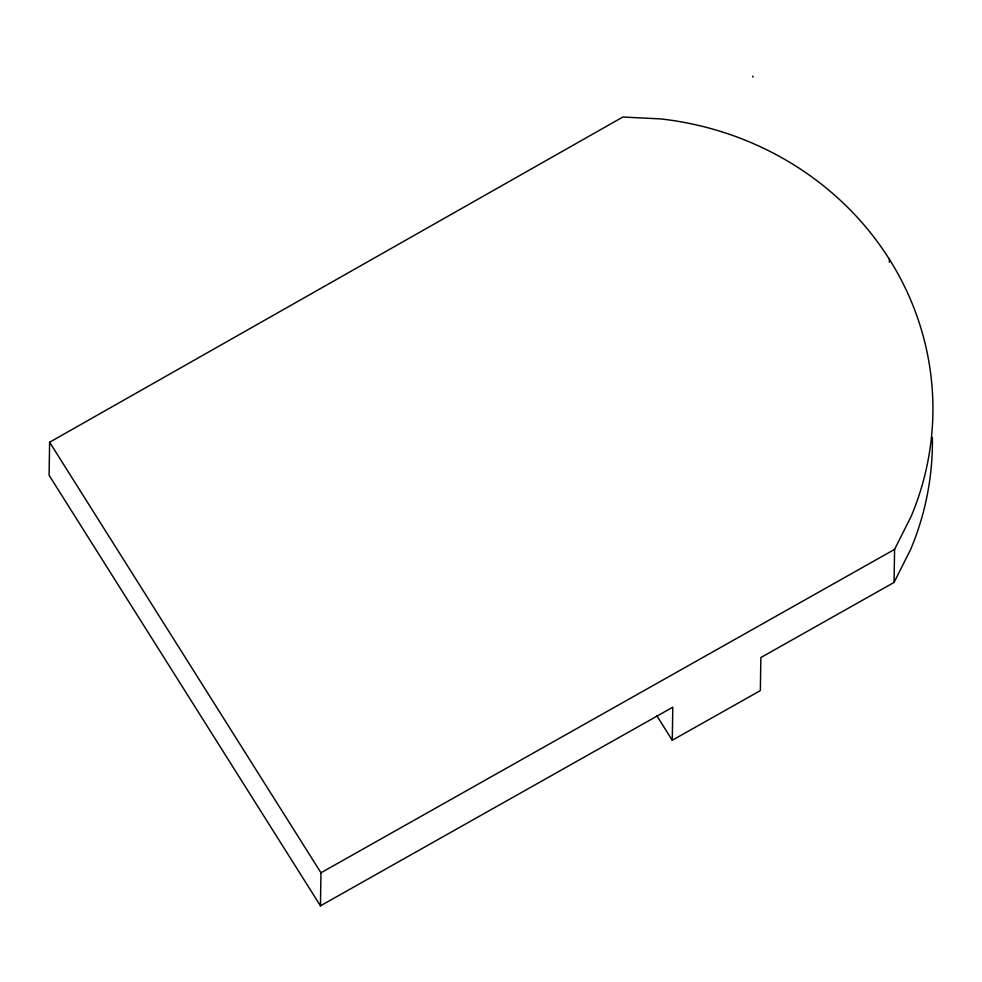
<?xml version="1.0" encoding="UTF-8"?>
<svg xmlns="http://www.w3.org/2000/svg" width="982" height="982" viewBox="0 0 982 982"><rect width="100%" height="100%" fill="white"/><g stroke="black" fill="none" stroke-linecap="round" stroke-linejoin="round"><path stroke-width="1.47" d="M894.062 582.436L894.59 549.38L911.21 516.262A307.808 291.384 0.9 0 0 660.788 118.92L622.833 117.03L49.616 442.231L49.1 475.288L320.451 905.834L672.793 707.2L672.265 740.256L760.35 690.591L760.866 657.535L894.062 582.436L910.695 549.319A307.808 291.384 0.9 0 0 932.384 437.53M320.451 905.834L320.967 872.777L49.616 442.231M889.348 262.304L889.385 259.297M320.967 872.777L894.59 549.38M752.617 76.166L753.194 77.087M656.897 715.853L672.265 740.256"/></g></svg>
